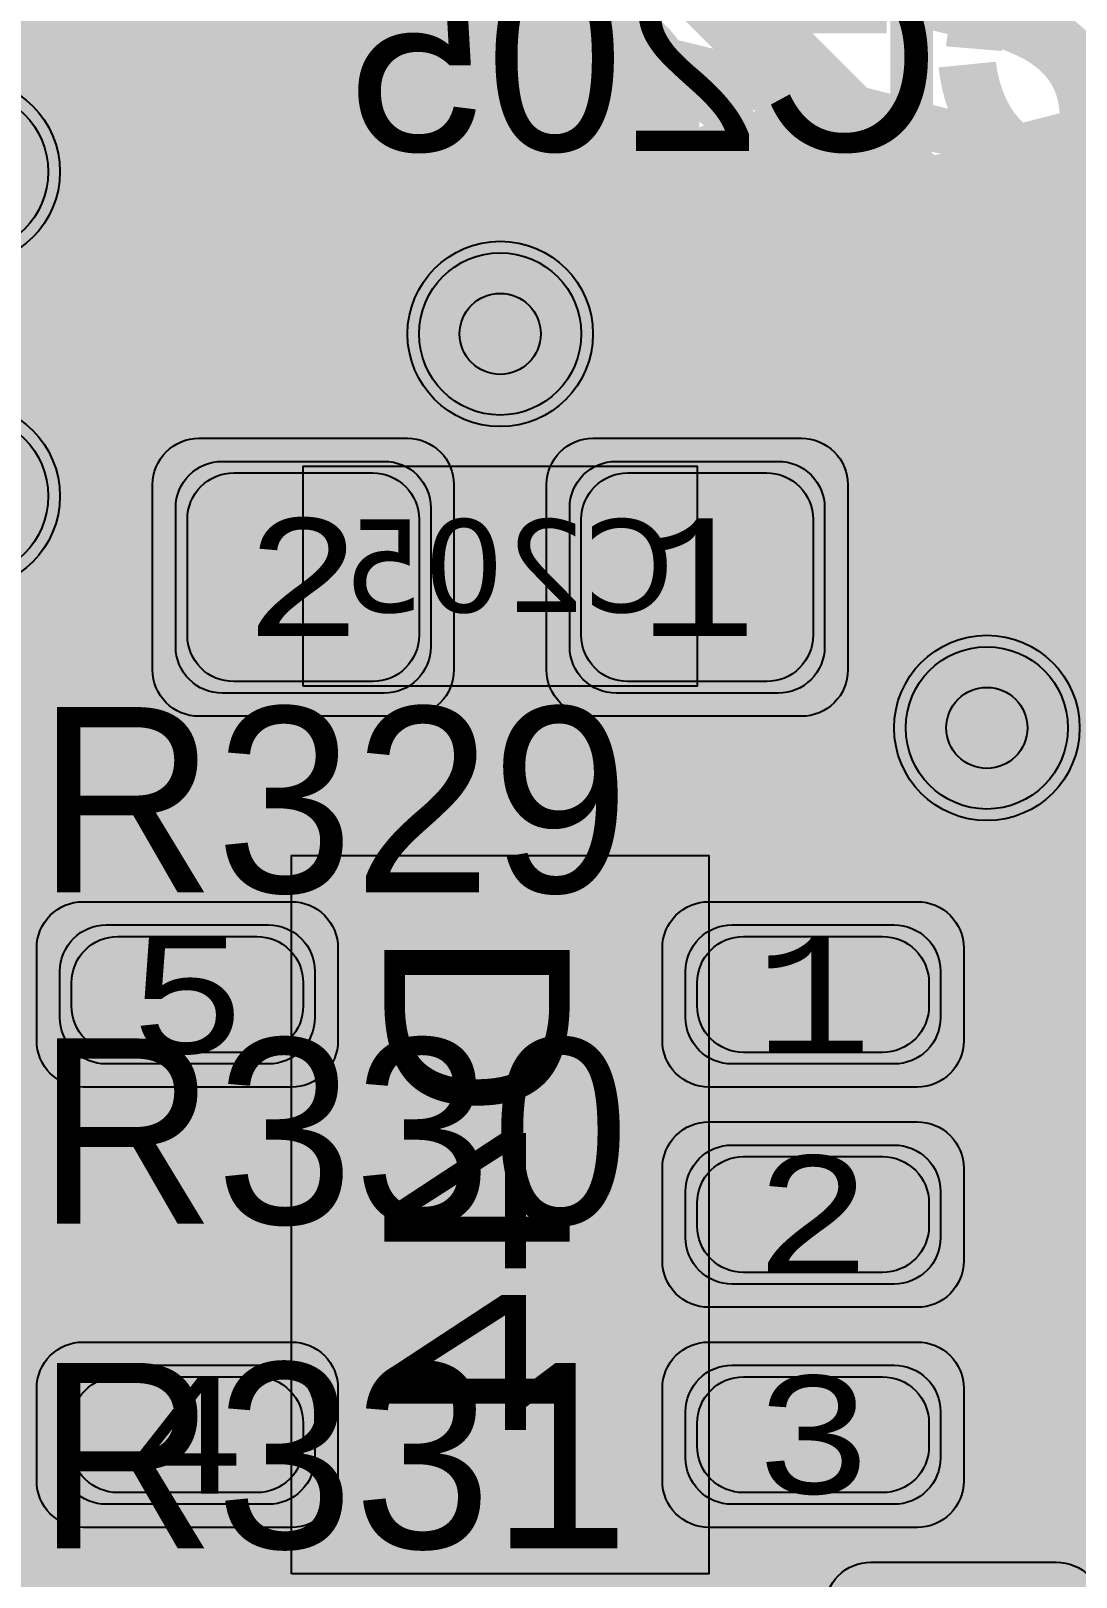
# Model space of a CAD drawing. Extents: x -28 to 199, y -61 to 255.
# Drawn here: x 144.97 to 149.49, y 73.94 to 80.61 of the extents above; entities that cross this region are included whole.
import ezdxf
from ezdxf.enums import TextEntityAlignment as Align

# ---------------------------------------------------------------- set-up
doc = ezdxf.new("R2010")
doc.units = 0
doc.header["$MEASUREMENT"] = 0
for name, color, linetype in [('ASSEMBLY_OUTLINES_BTM', 191, 'CONTINUOUS'), ('ASSEMBLY_PART_NUMBERS_BTM', 191, 'CONTINUOUS'), ('ASSEMBLY_PART_NUMBERS_TOP', 102, 'CONTINUOUS'), ('ASSEMBLY_REF_DES_BTM', 191, 'CONTINUOUS'), ('DRILL_DRAWING', 21, 'CONTINUOUS'), ('GENERATED_SILKSCREEN_BTM', 255, 'CONTINUOUS'), ('GENERATED_SILKSCREEN_TOP', 140, 'CONTINUOUS'), ('PART_PADS_SMD_BTM', 10, 'CONTINUOUS'), ('PIN_NUMBERS_BTM', 8, 'CONTINUOUS'), ('PIN_NUMBERS_TOP', 8, 'CONTINUOUS'), ('PLACEMENT_OUTLINES_BTM', 222, 'CONTINUOUS'), ('PLANE_DATA_LAYER_TOP', 150, 'CONTINUOUS'), ('PLANE_SHAPES_LAYER_2', 230, 'CONTINUOUS'), ('PLANE_SHAPES_LAYER_3', 81, 'CONTINUOUS'), ('PLANE_SHAPES_LAYER_TOP', 150, 'CONTINUOUS'), ('SILKSCREEN_OUTLINES_BTM', 211, 'CONTINUOUS'), ('SILKSCREEN_REF_DES_BTM', 211, 'CONTINUOUS'), ('SILKSCREEN_REF_DES_TOP', 150, 'CONTINUOUS'), ('SOLDERMASK_PADS_BTM', 12, 'CONTINUOUS'), ('SOLDERPASTE_PADS_BTM', 12, 'CONTINUOUS'), ('TRACES_LAYER_3', 81, 'CONTINUOUS'), ('TRACES_LAYER_BOTTOM', 10, 'CONTINUOUS'), ('TRACES_LAYER_TOP', 150, 'CONTINUOUS'), ('VIA_HOLES_LAYER_2', 30, 'CONTINUOUS'), ('VIA_HOLES_LAYER_3', 30, 'CONTINUOUS'), ('VIA_HOLES_LAYER_BOTTOM', 30, 'CONTINUOUS'), ('VIA_HOLES_LAYER_TOP', 30, 'CONTINUOUS'), ('VIA_PADS_LAYER_2', 230, 'CONTINUOUS'), ('VIA_PADS_LAYER_3', 81, 'CONTINUOUS'), ('VIA_PADS_LAYER_BOTTOM', 10, 'CONTINUOUS'), ('VIA_PADS_LAYER_TOP', 150, 'CONTINUOUS')]:
    doc.layers.add(name, color=color, linetype=linetype)
doc.styles.add('COURIER_NEW', font='COUR.TTF')
doc.styles.add('VERDANA', font='verdana.TTF')
doc.styles.add('VERIBEST_GERBER_0', font='txt')

msp = doc.modelspace()

# ---------------------------------------------------------------- hatches: boundary and pattern name
at = {"layer": 'PLANE_DATA_LAYER_TOP'}
h = msp.add_hatch(color=256, dxfattribs=at)
h.paths.add_polyline_path([(153.75, 67.5762, -0.414213562373095), (153.6738, 67.5), (141.3262, 67.5, -0.414213562373095), (141.25, 67.5762), (141.25, 70.799, -0.3297111608099209), (141.303911, 70.871867, 0.1227506347712947), (141.511214, 70.996447), (142.374069, 71.859302, -0.4389961025025721), (142.486156, 71.8546, 1.0875729409838402), (143.8954, 73.263844, -0.2207951541177379), (143.86838, 73.322049), (143.86838, 73.32205, -0.1989099556852985), (143.890698, 73.375931), (147.592449, 77.077682, -0.198913366334503), (147.646331, 77.1), (148.746107, 77.1, -0.1385740107174841), (148.785987, 77.088731, 1.7877343018547374), (148.785987, 78.111269, -0.1385740107174841), (148.746107, 78.1), (147.407661, 78.1, 0.1989122151386036), (147.054108, 77.953553), (144.107082, 75.006527, -0.6681819935815638), (143.977, 75.060408), (143.977, 75.934019, -0.357507136707077), (144.038255, 76.008739, 0.250299112383725), (144.365805, 76.277936, -0.3034419380586541), (144.436215, 76.325), (144.483776, 76.325, 0.1989121882725125), (144.784296, 76.44948), (146.482183, 78.147367, 0.1989121882725038), (146.606663, 78.447887), (146.606663, 79.9238, -0.414213562373095), (146.682863, 80), (153.6738, 80, -0.414213562373095), (153.75, 79.9238)], flags=0)
h.paths.add_polyline_path([(141.75, 69.5, -0.9999999999999999), (144.75, 69.5, -0.9999999999999999)], flags=0)
h.paths.add_polyline_path([(149.3, 75.1, -0.9999999999999999), (150.5, 75.1, -0.9999999999999999)], flags=0)
at = {"layer": 'PLANE_SHAPES_LAYER_2'}
h = msp.add_hatch(color=256, dxfattribs=at)
h.paths.add_polyline_path([(169.5, 129.25), (149.5, 129.25), (142.25, 122), (142.25, 90.5), (147.5, 90.5), (147.5, 80), (154, 80), (154, 69.25), (131.75, 69.25), (131.75, 73.25), (121.25, 73.25), (121.25, 81), (110.5, 81), (110.5, 125.75), (106.5, 125.75), (106.5, 128.75), (93.5, 128.75), (93.5, 120.25), (91.75, 120.25), (91.75, 121.5), (80, 121.5), (80, 118.25), (73.25, 118.25), (73.25, 124.5), (67.5, 124.5), (67.5, 128), (57.75, 128), (57.75, 120.25), (55.25, 120.25), (55.25, 121.5), (47.5, 121.5), (47.5, 119), (35, 119), (35, 134.75), (32.75, 134.75), (32.75, 159.75), (29.25, 159.75), (29.25, 175.25), (22.5, 175.25), (22.5, 195.25), (17.25, 195.25), (17.25, 198), (22.5, 198), (22.5, 216.5), (40.25, 216.5), (40.25, 235.5), (54.5, 235.5), (54.5, 254), (87.25, 254), (87.25, 236.25), (86.25, 236.25), (86.25, 228.75), (81, 228.75), (81, 218.75), (95.25, 218.75), (95.25, 194.5), (87, 194.5), (87, 172), (131.1, 172), (131.1, 208.75), (115.5, 208.75), (115.5, 213.75), (106.75, 213.75), (106.75, 218.75), (110.25, 222.25), (110.25, 226.25), (142.5, 226.25), (142.5, 221.5), (160.5, 221.5), (160.5, 240.75), (169.5, 240.75)])
h.paths.add_polyline_path([(35.5, 149.5), (41.75, 149.5), (41.75, 152), (39.25, 152), (39.25, 154), (37.75, 154), (37.75, 152), (35.5, 152)], flags=16)
h.paths.add_polyline_path([(37.5, 125.75), (37.5, 128.75), (42.75, 128.75), (42.75, 125.75)], flags=16)
h.paths.add_polyline_path([(52, 127.75), (52, 130.75), (54.25, 130.75), (54.25, 127.75)], flags=16)
h.paths.add_polyline_path([(50.75, 219.5), (50.75, 226.5), (71.75, 226.5), (71.75, 219.5)], flags=16)
h.paths.add_polyline_path([(66.5, 150.75), (66.5, 177.5), (72.25, 177.5), (72.25, 150.75)], flags=16)
h.paths.add_polyline_path([(47.25, 185.25), (73, 185.25), (73, 188.25), (70.25, 188.25), (70.25, 191), (47.25, 191)], flags=16)
h.paths.add_polyline_path([(84.5, 208), (84.5, 212.75), (85, 212.75), (85, 208)], flags=16)
h.paths.add_polyline_path([(61.5, 137.25), (87.75, 137.25), (87.75, 140.5), (84.75, 140.5), (84.75, 143), (61.5, 143)], flags=16)
h.paths.add_polyline_path([(88.75, 127), (88.75, 130), (91, 130), (91, 127)], flags=16)
h.paths.add_polyline_path([(85.5, 130.25), (85.5, 132.5), (91, 132.5), (91, 130.25)], flags=16)
h.paths.add_polyline_path([(108.75, 142.25), (135.75, 142.25), (135.75, 145.75), (132.25, 145.75), (132.25, 149), (108.75, 149)], flags=16)
h.paths.add_polyline_path([(114.25, 126.75), (140.75, 126.75), (140.75, 129.75), (137.25, 129.75), (137.25, 133), (114.25, 133)], flags=16)
h.paths.add_polyline_path([(155.25, 180.25), (166.25, 180.25), (166.25, 186.25), (152.25, 186.25), (152.25, 183), (155.25, 183)], flags=16)
at = {"layer": 'PLANE_SHAPES_LAYER_3'}
h = msp.add_hatch(color=256, dxfattribs=at)
h.paths.add_polyline_path([(169.5, 129.25), (149.5, 129.25), (142.25, 122), (142.25, 90.5), (147.5, 90.5), (147.5, 80), (154, 80), (154, 69.25), (131.75, 69.25), (131.75, 73.25), (121.25, 73.25), (121.25, 81), (110.5, 81), (110.5, 125.75), (106.5, 125.75), (106.5, 128.75), (93.5, 128.75), (93.5, 120.25), (91.75, 120.25), (91.75, 121.5), (80, 121.5), (80, 118.25), (73.25, 118.25), (73.25, 124.5), (67.5, 124.5), (67.5, 127.75), (58.25, 127.75), (58.25, 130.25), (88.75, 130.25), (88.75, 127), (91, 127), (91, 132.5), (55, 132.5), (55, 131.25), (52, 131.25), (52, 127.75), (55, 127.75), (55, 127.25), (57.75, 127.25), (57.75, 120.25), (55.25, 120.25), (55.25, 121.5), (47.5, 121.5), (47.5, 119), (35, 119), (35, 134.75), (32.75, 134.75), (32.75, 159.75), (29.25, 159.75), (29.25, 175.25), (22.5, 175.25), (22.5, 195.25), (17.25, 195.25), (17.25, 198), (22.5, 198), (22.5, 216.5), (40.25, 216.5), (40.25, 235.5), (54.5, 235.5), (54.5, 254), (87.25, 254), (87.25, 236.25), (86.25, 236.25), (86.25, 228.75), (81, 228.75), (81, 218.75), (95.25, 218.75), (95.25, 194.5), (87, 194.5), (87, 172), (131.1, 172), (131.1, 208.75), (115.5, 208.75), (115.5, 213.75), (106.75, 213.75), (106.75, 218.75), (110.25, 222.25), (110.25, 226.25), (142.5, 226.25), (142.5, 221.5), (160.5, 221.5), (160.5, 240.75), (169.5, 240.75)])
h.paths.add_polyline_path([(35.5, 149.5), (41.75, 149.5), (41.75, 152), (39.25, 152), (39.25, 154), (37.75, 154), (37.75, 152), (35.5, 152)], flags=16)
h.paths.add_polyline_path([(37.5, 125.75), (37.5, 128.75), (42.75, 128.75), (42.75, 125.75)], flags=16)
h.paths.add_polyline_path([(50.75, 219.5), (50.75, 226.5), (71.75, 226.5), (71.75, 219.5)], flags=16)
h.paths.add_polyline_path([(66.5, 150.75), (66.5, 177.5), (72.25, 177.5), (72.25, 150.75)], flags=16)
h.paths.add_polyline_path([(47.25, 185.25), (73, 185.25), (73, 188.25), (70.25, 188.25), (70.25, 191), (47.25, 191)], flags=16)
h.paths.add_polyline_path([(84.5, 208), (84.5, 212.75), (85, 212.75), (85, 208)], flags=16)
h.paths.add_polyline_path([(61.5, 137.25), (87.75, 137.25), (87.75, 140.5), (84.75, 140.5), (84.75, 143), (61.5, 143)], flags=16)
h.paths.add_polyline_path([(108.75, 142.25), (135.75, 142.25), (135.75, 145.75), (132.25, 145.75), (132.25, 149), (108.75, 149)], flags=16)
h.paths.add_polyline_path([(114.25, 126.75), (140.75, 126.75), (140.75, 129.75), (137.25, 129.75), (137.25, 133), (114.25, 133)], flags=16)
h.paths.add_polyline_path([(155.25, 180.25), (166.25, 180.25), (166.25, 186.25), (152.25, 186.25), (152.25, 183), (155.25, 183)], flags=16)
at = {"layer": 'VIA_HOLES_LAYER_2'}
h = msp.add_hatch(color=256, dxfattribs=at)
edge = h.paths.add_edge_path()
edge.add_arc((147, 79.3), 0.175, 0, 360)
h = msp.add_hatch(color=256, dxfattribs=at)
edge = h.paths.add_edge_path()
edge.add_arc((149.1, 77.6), 0.175, 0, 360)
at = {"layer": 'VIA_HOLES_LAYER_3'}
h = msp.add_hatch(color=256, dxfattribs=at)
edge = h.paths.add_edge_path()
edge.add_arc((147, 79.3), 0.175, 0, 360)
h = msp.add_hatch(color=256, dxfattribs=at)
edge = h.paths.add_edge_path()
edge.add_arc((149.1, 77.6), 0.175, 0, 360)
at = {"layer": 'VIA_HOLES_LAYER_BOTTOM'}
h = msp.add_hatch(color=256, dxfattribs=at)
edge = h.paths.add_edge_path()
edge.add_arc((147, 79.3), 0.175, 0, 360)
h = msp.add_hatch(color=256, dxfattribs=at)
edge = h.paths.add_edge_path()
edge.add_arc((149.1, 77.6), 0.175, 0, 360)
at = {"layer": 'VIA_HOLES_LAYER_TOP'}
h = msp.add_hatch(color=256, dxfattribs=at)
edge = h.paths.add_edge_path()
edge.add_arc((147, 79.3), 0.175, 0, 360)
h = msp.add_hatch(color=256, dxfattribs=at)
edge = h.paths.add_edge_path()
edge.add_arc((149.1, 77.6), 0.175, 0, 360)

# ---------------------------------------------------------------- linework, layer by layer
at = {"layer": 'ASSEMBLY_OUTLINES_BTM'}
msp.add_lwpolyline([(146.15, 77.78), (146.15, 78.73), (147.85, 78.73), (147.85, 77.78)], close=True, dxfattribs=at)
at = {"layer": 'ASSEMBLY_OUTLINES_BTM', "const_width": 0.1}
msp.add_lwpolyline([(146.1, 73.95), (146.1, 77.05), (147.9, 77.05), (147.9, 73.95)], close=True, dxfattribs=at)
at = {"layer": 'GENERATED_SILKSCREEN_BTM', "const_width": 0.15}
for points in [[(146.5264, 80.8604), (146.5264, 80.4756), (146.5256, 80.47), (146.5232, 80.466), (146.52, 80.4636), (146.5144, 80.462), (146.5112, 80.4604), (146.5072, 80.4596), (146.5032, 80.4604), (146.5, 80.4628), (146.3696, 80.5692), (146.1112, 80.5692), (145.9864, 80.4676), (145.9864, 80.21), (146.1112, 80.11), (146.3696, 80.11), (146.5, 80.2156), (146.5056, 80.218), (146.5104, 80.218), (146.516, 80.2148), (146.52, 80.2108), (146.5232, 80.2052), (146.5248, 80.1996), (146.524, 80.1964), (146.5232, 80.194), (146.5216, 80.1916), (146.5192, 80.19), (146.384, 80.0796), (146.3816, 80.078), (146.3784, 80.078), (146.3752, 80.0764), (146.1056, 80.0764), (146.104, 80.0764), (146.1024, 80.0772), (146.1016, 80.0772), (146.1, 80.078), (146.0984, 80.078), (146.0952, 80.0796), (145.96, 80.19), (145.9576, 80.1924), (145.9568, 80.194), (145.9552, 80.1988), (145.9544, 80.202), (145.9544, 80.4756), (145.9552, 80.4788), (145.9568, 80.4836), (145.9568, 80.4852), (145.9584, 80.486), (145.9592, 80.4876), (145.96, 80.4892), (146.0952, 80.598), (146.0992, 80.5996), (146.1024, 80.6004), (146.1056, 80.6012), (146.3752, 80.6012)], [(146.3752, 80.6012), (146.3784, 80.6004), (146.3808, 80.5996), (146.384, 80.598), (146.4928, 80.51), (146.4928, 80.8436)], [(147.176, 80.1492), (147.1256, 80.1092), (146.8672, 80.1092), (146.7424, 80.21), (146.7424, 80.7428), (146.7896, 80.7804), (147.176, 80.1492)], [(147.2488, 80.7428), (147.2488, 80.21), (147.2016, 80.17), (146.8144, 80.8012), (146.8672, 80.8436), (147.1256, 80.8436), (147.2488, 80.7428)], [(146.7104, 80.7508), (146.7104, 80.202), (146.7112, 80.1996), (146.7128, 80.194), (146.7136, 80.1924), (146.716, 80.1892), (146.8504, 80.0796), (146.8536, 80.0788), (146.856, 80.078), (146.8568, 80.0772), (146.8584, 80.0764), (146.8608, 80.0764), (147.1304, 80.0764), (147.1336, 80.0772), (147.1368, 80.078), (147.14, 80.0796), (147.2744, 80.1892), (147.2768, 80.1908), (147.2776, 80.1916), (147.2792, 80.194), (147.2808, 80.1996), (147.2816, 80.202), (147.2816, 80.7508)], [(147.4664, 80.7508), (147.4664, 80.6412), (147.4672, 80.638), (147.4688, 80.6332), (147.4696, 80.6292), (147.472, 80.6276), (148.0048, 80.1948), (148.0048, 80.1092), (147.4824, 80.1092), (147.4768, 80.1076), (147.472, 80.1044), (147.4696, 80.0988), (147.4688, 80.0924), (147.4696, 80.0868), (147.472, 80.0812), (147.4768, 80.078), (147.4824, 80.0764), (148.0216, 80.0764), (148.028, 80.078), (148.032, 80.082), (148.036, 80.086), (148.0376, 80.0924), (148.0376, 80.202), (148.0368, 80.2044), (148.0352, 80.21), (148.0336, 80.2124), (148.0328, 80.214), (148.0304, 80.2156), (147.4984, 80.6492), (147.4984, 80.7428)], [(148.7592, 80.7428), (148.7592, 80.21), (148.636, 80.1092), (148.3776, 80.1092), (148.2456, 80.2156), (148.2424, 80.2172), (148.2384, 80.218), (148.2344, 80.2172), (148.2304, 80.2148), (148.2264, 80.2116), (148.224, 80.2076), (148.2224, 80.2028), (148.2216, 80.198), (148.2232, 80.1932), (148.2264, 80.1892), (148.3616, 80.0796), (148.3648, 80.078), (148.3656, 80.0772), (148.368, 80.0772), (148.3688, 80.0764), (148.3696, 80.0764), (148.372, 80.0764), (148.6416, 80.0764), (148.6448, 80.0772), (148.648, 80.078), (148.6504, 80.0796)], [(148.6504, 80.0796), (148.7848, 80.1892), (148.7888, 80.1916), (148.7896, 80.1948), (148.7912, 80.198), (148.792, 80.202), (148.792, 80.7508)]]:
    msp.add_lwpolyline(points, dxfattribs=at)
for points in [[(147.292098, 78.730005, 1.22306e-05), (147.292089, 78.729995), (146.707911, 78.729995, 1.22306e-05), (146.707902, 78.730005), (147.292098, 78.730005)], [(147.283844, 77.779995), (146.716156, 77.779995, 1.1642e-05), (146.716164, 77.780005), (147.283836, 77.780005, 1.1642e-05), (147.283844, 77.779995)], [(147.900005, 76.806176, 9.7912e-06), (147.899995, 76.806172), (147.899995, 77.049995), (146.100005, 77.049995), (146.100005, 76.806172, 9.7912e-06), (146.099995, 76.806176), (146.099995, 77.05, -0.4142135624), (146.1, 77.050005), (147.9, 77.050005, -0.4142135624), (147.900005, 77.05), (147.900005, 76.806176)], [(146.100005, 74.906172, 9.7912e-06), (146.099995, 74.906176), (146.099995, 76.093824, 9.7912e-06), (146.100005, 76.093828), (146.100005, 74.906172)], [(147.900005, 75.856176, 9.7912e-06), (147.899995, 75.856172), (147.899995, 76.093828, 9.7912e-06), (147.900005, 76.093824), (147.900005, 75.856176)], [(147.900005, 74.906176, 9.7912e-06), (147.899995, 74.906172), (147.899995, 75.143828, 9.7912e-06), (147.900005, 75.143824), (147.900005, 74.906176)], [(147.900005, 73.95, -0.4142135624), (147.9, 73.949995), (146.1, 73.949995, -0.4142135624), (146.099995, 73.95), (146.099995, 74.193824, 9.7912e-06), (146.100005, 74.193828), (146.100005, 73.950005), (147.899995, 73.950005), (147.899995, 74.193828, 9.7912e-06), (147.900005, 74.193824), (147.900005, 73.95)]]:
    msp.add_lwpolyline(points, format="xyb", dxfattribs=at)
at = {"layer": 'GENERATED_SILKSCREEN_TOP', "const_width": 0.15}
for points in [[(145.5068, 81.4104), (145.5068, 80.6424), (145.5084, 80.636), (145.5124, 80.632), (145.5172, 80.6296), (145.5228, 80.6288), (145.5292, 80.6296), (145.5348, 80.632), (145.5388, 80.636), (145.5404, 80.6424), (145.5404, 81.0104)], [(146.2964, 80.964), (146.2964, 80.76), (146.4196, 80.6592), (146.678, 80.6592), (146.8028, 80.76), (146.8028, 80.964), (146.678, 81.0656), (146.4196, 81.0656), (146.2964, 80.964)], [(145.9164, 81.0104), (146.0476, 80.6376), (146.0508, 80.632), (146.0564, 80.6288), (146.0628, 80.628), (146.0676, 80.6296), (146.0724, 80.632), (146.0764, 80.636), (146.0788, 80.6416), (146.0772, 80.648), (145.946, 81.0208)], [(147.5052, 80.6424), (147.506, 80.636), (147.51, 80.632), (147.5156, 80.6296), (147.5212, 80.6288), (147.5268, 80.6296), (147.5316, 80.632), (147.5356, 80.636), (147.5372, 80.6424), (147.5372, 80.8848)], [(147.5052, 80.8848), (147.5052, 80.6424)], [(146.8292, 80.7392), (146.6948, 80.6296), (146.6908, 80.628), (146.69, 80.6272), (146.6884, 80.6272), (146.6868, 80.6264), (146.686, 80.6264), (146.6844, 80.6264), (146.4148, 80.6264), (146.4116, 80.6272), (146.4084, 80.628), (146.4052, 80.6296), (146.2708, 80.7392)], [(145.6744, 77.3724), (145.6768, 77.374), (145.6776, 77.378), (145.68, 77.382), (145.68, 77.386), (145.68, 77.5508), (145.68, 77.5548), (145.6776, 77.5572), (145.6776, 77.5596), (145.6768, 77.5604), (145.676, 77.5612), (145.6744, 77.5628), (145.5384, 77.6732), (145.5344, 77.6748), (145.5312, 77.6756), (145.528, 77.6764), (145.1248, 77.6764), (145.1176, 77.6748), (145.1128, 77.6708), (145.1088, 77.666), (145.1072, 77.6604), (145.1072, 76.8924), (145.1088, 76.886), (145.1128, 76.882), (145.1176, 76.8796), (145.1232, 76.8788), (145.1296, 76.8796), (145.1352, 76.882), (145.1392, 76.886), (145.1408, 76.8924), (145.1408, 77.2604), (145.5168, 77.2604), (145.648, 76.8876), (145.6512, 76.882), (145.6568, 76.8788), (145.6632, 76.878), (145.668, 76.8796), (145.6728, 76.882), (145.6768, 76.886), (145.6792, 76.8916), (145.6776, 76.898), (145.5464, 77.2708), (145.6744, 77.3724)], [(146.0056, 76.8796), (145.8704, 76.9892), (145.8664, 76.9932), (145.8656, 76.998), (145.8664, 77.0036), (145.8696, 77.0092), (145.8736, 77.0132), (145.8784, 77.0164), (145.884, 77.0172), (145.8896, 77.0156), (146.02, 76.9092), (146.2784, 76.9092), (146.4032, 77.01), (146.4032, 77.1588), (146.28, 77.2604), (146.1472, 77.2604), (146.1408, 77.262), (146.1368, 77.2652), (146.1344, 77.2708), (146.1336, 77.2764), (146.1344, 77.282), (146.1368, 77.2868), (146.1408, 77.2908), (146.1472, 77.2924), (146.28, 77.2924), (146.4032, 77.394), (146.4032, 77.5428), (146.2784, 77.6436), (146.02, 77.6436), (145.8896, 77.5372), (145.884, 77.5356), (145.8784, 77.5364), (145.8736, 77.5388), (145.8696, 77.5436), (145.8664, 77.5484), (145.8656, 77.554), (145.8664, 77.5596), (145.8704, 77.5636), (146.0056, 77.6732), (146.008, 77.674), (146.0104, 77.6748), (146.0112, 77.6756), (146.0144, 77.6764), (146.284, 77.6764), (146.288, 77.6756), (146.2896, 77.6748), (146.292, 77.674), (146.2944, 77.6732), (146.4296, 77.5636), (146.432, 77.5596), (146.4328, 77.5564), (146.4344, 77.554), (146.4352, 77.5508), (146.4352, 77.386), (146.4344, 77.3836), (146.4328, 77.378), (146.432, 77.374), (146.4296, 77.3724), (146.312, 77.2764), (146.4296, 77.1804), (146.4304, 77.1788), (146.432, 77.1772), (146.4328, 77.1764), (146.4328, 77.1748), (146.4344, 77.1692), (146.4352, 77.1668), (146.4352, 77.002), (146.4344, 76.998), (146.4328, 76.9948), (146.432, 76.9916), (146.4296, 76.9892), (146.2944, 76.8796), (146.2912, 76.878), (146.2904, 76.8772), (146.288, 76.8772), (146.2872, 76.8764), (146.2864, 76.8764), (146.284, 76.8764), (146.0144, 76.8764), (146.0112, 76.8772), (146.008, 76.878), (146.0056, 76.8796)], [(147.0512, 77.6732), (147.1856, 77.5636), (147.188, 77.5596), (147.1888, 77.5564), (147.1904, 77.554), (147.1912, 77.5508), (147.1912, 77.4412), (147.1904, 77.438), (147.1888, 77.4332), (147.188, 77.4292), (147.1856, 77.4276), (146.6528, 76.9948), (146.6528, 76.9092), (147.1752, 76.9092), (147.1808, 76.9076), (147.1856, 76.9044), (147.188, 76.8988), (147.1888, 76.8924), (147.188, 76.8868), (147.1856, 76.8812), (147.1808, 76.878), (147.1752, 76.8764), (146.636, 76.8764), (146.6296, 76.878), (146.6256, 76.882), (146.6216, 76.886), (146.62, 76.8924), (146.62, 77.002), (146.6208, 77.0044), (146.6224, 77.01), (146.624, 77.0124), (146.6256, 77.014), (146.6272, 77.0156), (147.1592, 77.4492), (147.1592, 77.5428), (147.0344, 77.6436), (146.776, 77.6436), (146.6456, 77.5372), (146.64, 77.5356), (146.6344, 77.5364), (146.6296, 77.5388), (146.6264, 77.5436), (146.6232, 77.5484), (146.6224, 77.554), (146.6224, 77.5572), (146.6232, 77.5596), (146.6272, 77.5636), (146.7616, 77.6732), (146.7648, 77.674), (146.7672, 77.6748), (146.768, 77.6756), (146.7712, 77.6764), (147.0408, 77.6764), (147.044, 77.6756), (147.0448, 77.6756), (147.0456, 77.6748), (147.048, 77.674), (147.0512, 77.6732)], [(147.5176, 76.8796), (147.3832, 76.9892), (147.3792, 76.9932), (147.3784, 76.9956), (147.3784, 76.998), (147.3792, 77.0036), (147.3824, 77.0092), (147.3856, 77.0132), (147.3904, 77.0164), (147.396, 77.0172), (147.4016, 77.0156), (147.532, 76.9092), (147.7904, 76.9092), (147.9152, 77.01), (147.9152, 77.2972), (147.8064, 77.2092), (147.8032, 77.2076), (147.8024, 77.2068), (147.8, 77.206), (147.7968, 77.206), (147.5272, 77.206), (147.524, 77.206), (147.5192, 77.2076), (147.5176, 77.2092), (147.3832, 77.318), (147.3816, 77.3188), (147.38, 77.3204), (147.3784, 77.3228), (147.3768, 77.3284), (147.376, 77.3316), (147.376, 77.5508), (147.3768, 77.5548), (147.3784, 77.558), (147.38, 77.5604), (147.3816, 77.5612), (147.3832, 77.5636), (147.5176, 77.6732), (147.5208, 77.674), (147.5232, 77.6748), (147.524, 77.6756), (147.5272, 77.6764), (147.7968, 77.6764), (147.8, 77.6756), (147.8008, 77.6756), (147.8016, 77.6748), (147.804, 77.674), (147.8072, 77.6732), (147.9416, 77.5636), (147.944, 77.5596), (147.9448, 77.5564), (147.9464, 77.554), (147.9472, 77.5508), (147.9472, 77.002), (147.9464, 76.9996), (147.9448, 76.994), (147.944, 76.9924), (147.9416, 76.9892), (147.8072, 76.8796), (147.8032, 76.878), (147.8024, 76.8772), (147.8008, 76.8772), (147.7992, 76.8764), (147.7984, 76.8764), (147.7968, 76.8764), (147.5272, 76.8764), (147.524, 76.8772), (147.5208, 76.878), (147.5176, 76.8796)], [(145.1408, 77.6436), (145.5232, 77.6436), (145.648, 77.5428), (145.648, 77.394), (145.5232, 77.2924), (145.1408, 77.2924), (145.1408, 77.6436)], [(147.4088, 77.5428), (147.4088, 77.3396), (147.532, 77.238), (147.7904, 77.238), (147.9152, 77.3396), (147.9152, 77.5428), (147.7904, 77.6436), (147.532, 77.6436), (147.4088, 77.5428)], [(145.6744, 75.9424), (145.6768, 75.944), (145.6776, 75.948), (145.68, 75.952), (145.68, 75.956), (145.68, 76.1208), (145.68, 76.1248), (145.6776, 76.1272), (145.6776, 76.1296), (145.6768, 76.1304), (145.676, 76.1312), (145.6744, 76.1328), (145.5384, 76.2432), (145.5344, 76.2448), (145.5312, 76.2456), (145.528, 76.2464), (145.1248, 76.2464), (145.1176, 76.2448), (145.1128, 76.2408), (145.1088, 76.236), (145.1072, 76.2304), (145.1072, 75.4624), (145.1088, 75.456), (145.1128, 75.452), (145.1176, 75.4496), (145.1232, 75.4488), (145.1296, 75.4496), (145.1352, 75.452), (145.1392, 75.456), (145.1408, 75.4624), (145.1408, 75.8304), (145.5168, 75.8304), (145.648, 75.4576), (145.6512, 75.452), (145.6568, 75.4488), (145.6632, 75.448), (145.668, 75.4496), (145.6728, 75.452), (145.6768, 75.456), (145.6792, 75.4616), (145.6776, 75.468), (145.5464, 75.8408), (145.6744, 75.9424)], [(145.1408, 76.2136), (145.5232, 76.2136), (145.648, 76.1128), (145.648, 75.964), (145.5232, 75.8624), (145.1408, 75.8624), (145.1408, 76.2136)], [(146.0056, 75.4496), (145.8704, 75.5592), (145.8664, 75.5632), (145.8656, 75.568), (145.8664, 75.5736), (145.8696, 75.5792), (145.8736, 75.5832), (145.8784, 75.5864), (145.884, 75.5872), (145.8896, 75.5856), (146.02, 75.4792), (146.2784, 75.4792), (146.4032, 75.58), (146.4032, 75.7288), (146.28, 75.8304), (146.1472, 75.8304), (146.1408, 75.832), (146.1368, 75.8352), (146.1344, 75.8408), (146.1336, 75.8464), (146.1344, 75.852), (146.1368, 75.8568), (146.1408, 75.8608), (146.1472, 75.8624), (146.28, 75.8624), (146.4032, 75.964), (146.4032, 76.1128), (146.2784, 76.2136), (146.02, 76.2136), (145.8896, 76.1072), (145.884, 76.1056), (145.8784, 76.1064), (145.8736, 76.1088), (145.8696, 76.1136), (145.8664, 76.1184), (145.8656, 76.124), (145.8664, 76.1296), (145.8704, 76.1336), (146.0056, 76.2432), (146.008, 76.244), (146.0104, 76.2448), (146.0112, 76.2456), (146.0144, 76.2464), (146.284, 76.2464), (146.288, 76.2456), (146.2896, 76.2448), (146.292, 76.244), (146.2944, 76.2432), (146.4296, 76.1336), (146.432, 76.1296), (146.4328, 76.1264), (146.4344, 76.124), (146.4352, 76.1208), (146.4352, 75.956), (146.4344, 75.9536), (146.4328, 75.948), (146.432, 75.944), (146.4296, 75.9424), (146.312, 75.8464), (146.4296, 75.7504), (146.4304, 75.7488), (146.432, 75.7472), (146.4328, 75.7464), (146.4328, 75.7448), (146.4344, 75.7392), (146.4352, 75.7368), (146.4352, 75.572), (146.4344, 75.568), (146.4328, 75.5648), (146.432, 75.5616), (146.4296, 75.5592), (146.2944, 75.4496), (146.2912, 75.448), (146.2904, 75.4472), (146.288, 75.4472), (146.2872, 75.4464), (146.2864, 75.4464), (146.284, 75.4464), (146.0144, 75.4464), (146.0112, 75.4472), (146.008, 75.448), (146.0056, 75.4496)], [(146.7616, 75.4496), (146.6264, 75.5592), (146.6224, 75.5632), (146.6216, 75.568), (146.6224, 75.5736), (146.6256, 75.5792), (146.6296, 75.5832), (146.6344, 75.5864), (146.64, 75.5872), (146.6456, 75.5856), (146.776, 75.4792), (147.0344, 75.4792), (147.1592, 75.58), (147.1592, 75.7288), (147.036, 75.8304), (146.9032, 75.8304), (146.8968, 75.832), (146.8928, 75.8352), (146.8904, 75.8408), (146.8896, 75.8464), (146.8904, 75.852), (146.8928, 75.8568), (146.8968, 75.8608), (146.9032, 75.8624), (147.036, 75.8624), (147.1592, 75.964), (147.1592, 76.1128), (147.0344, 76.2136), (146.776, 76.2136), (146.6456, 76.1072), (146.64, 76.1056), (146.6344, 76.1064), (146.6296, 76.1088), (146.6256, 76.1136), (146.6224, 76.1184), (146.6216, 76.124), (146.6224, 76.1296), (146.6264, 76.1336), (146.7616, 76.2432), (146.764, 76.244), (146.7664, 76.2448), (146.7672, 76.2456), (146.7704, 76.2464), (147.04, 76.2464), (147.044, 76.2456), (147.0456, 76.2448), (147.048, 76.244), (147.0504, 76.2432), (147.1856, 76.1336), (147.188, 76.1296), (147.1888, 76.1264), (147.1904, 76.124), (147.1912, 76.1208), (147.1912, 75.956), (147.1904, 75.9536), (147.1888, 75.948), (147.188, 75.944), (147.1856, 75.9424), (147.068, 75.8464), (147.1856, 75.7504), (147.1864, 75.7488), (147.188, 75.7472), (147.1888, 75.7464), (147.1888, 75.7448), (147.1904, 75.7392), (147.1912, 75.7368), (147.1912, 75.572), (147.1904, 75.568), (147.1888, 75.5648), (147.188, 75.5616), (147.1856, 75.5592), (147.0504, 75.4496), (147.0472, 75.448), (147.0464, 75.4472), (147.044, 75.4472), (147.0432, 75.4464), (147.0424, 75.4464), (147.04, 75.4464), (146.7704, 75.4464), (146.7672, 75.4472), (146.764, 75.448), (146.7616, 75.4496)], [(147.3832, 76.1336), (147.5176, 76.2432), (147.5208, 76.244), (147.5232, 76.2448), (147.524, 76.2456), (147.5272, 76.2464), (147.7968, 76.2464), (147.8, 76.2456), (147.8008, 76.2456), (147.8016, 76.2448), (147.804, 76.244), (147.8072, 76.2432), (147.9416, 76.1336), (147.944, 76.1296), (147.9448, 76.1264), (147.9464, 76.124), (147.9472, 76.1208), (147.9472, 75.572), (147.9464, 75.5696), (147.9448, 75.564), (147.944, 75.5624), (147.9416, 75.5592), (147.8072, 75.4496), (147.804, 75.4488), (147.8024, 75.448), (147.8008, 75.4472), (147.7992, 75.4464), (147.7968, 75.4464), (147.5272, 75.4464), (147.524, 75.4472), (147.5208, 75.448), (147.5176, 75.4496), (147.3832, 75.5592), (147.3816, 75.5608), (147.38, 75.5616), (147.3784, 75.564), (147.3768, 75.5696), (147.376, 75.572), (147.376, 76.1208), (147.3768, 76.124), (147.3784, 76.1264), (147.38, 76.1296), (147.3832, 76.1336)], [(147.4088, 76.1128), (147.4088, 75.58), (147.456, 75.54), (147.8432, 76.1712), (147.7904, 76.2136), (147.532, 76.2136), (147.4088, 76.1128)], [(147.4816, 75.5192), (147.532, 75.4792), (147.7904, 75.4792), (147.9152, 75.58), (147.9152, 76.1128), (147.868, 76.1504), (147.4816, 75.5192)], [(147.4908, 74.0792), (147.4844, 74.0776), (147.4812, 74.0744), (147.4788, 74.0688), (147.478, 74.0624), (147.4788, 74.0568), (147.4812, 74.0512), (147.4844, 74.0472), (147.4908, 74.0464), (147.8028, 74.0464), (147.8084, 74.0472), (147.8132, 74.0512), (147.8156, 74.0568), (147.8164, 74.0624), (147.8156, 74.0688), (147.8132, 74.0744), (147.8084, 74.0776), (147.8028, 74.0792), (147.662, 74.0792), (147.662, 74.8304), (147.6612, 74.836), (147.6588, 74.84), (147.6548, 74.8424), (147.6492, 74.8432), (147.6452, 74.844), (147.6412, 74.844), (147.638, 74.8424), (147.6348, 74.8392), (147.4788, 74.62), (147.4764, 74.6144), (147.4764, 74.6088), (147.4788, 74.604), (147.4828, 74.6), (147.4876, 74.5968), (147.4932, 74.5952), (147.4964, 74.5952), (147.4988, 74.596), (147.5028, 74.6008), (147.6308, 74.78), (147.6308, 74.0792), (147.4908, 74.0792)], [(145.674, 74.5424), (145.6764, 74.544), (145.6772, 74.548), (145.6796, 74.552), (145.6796, 74.556), (145.6796, 74.7208), (145.6796, 74.7248), (145.6772, 74.7272), (145.6772, 74.7296), (145.6764, 74.7304), (145.6756, 74.7312), (145.674, 74.7328), (145.538, 74.8432), (145.534, 74.8448), (145.5308, 74.8456), (145.5276, 74.8464), (145.1244, 74.8464), (145.1172, 74.8448), (145.1124, 74.8408), (145.1084, 74.836), (145.1068, 74.8304), (145.1068, 74.0624), (145.1084, 74.056), (145.1124, 74.052), (145.1172, 74.0496), (145.1228, 74.0488), (145.1292, 74.0496), (145.1348, 74.052), (145.1388, 74.056), (145.1404, 74.0624), (145.1404, 74.4304), (145.5164, 74.4304), (145.6476, 74.0576), (145.6508, 74.052), (145.6564, 74.0488), (145.6628, 74.048), (145.6676, 74.0496), (145.6724, 74.052), (145.6764, 74.056), (145.6788, 74.0616), (145.6772, 74.068), (145.546, 74.4408), (145.674, 74.5424)], [(145.1404, 74.8136), (145.5228, 74.8136), (145.6476, 74.7128), (145.6476, 74.564), (145.5228, 74.4624), (145.1404, 74.4624), (145.1404, 74.8136)], [(146.0052, 74.0496), (145.87, 74.1592), (145.866, 74.1632), (145.8652, 74.168), (145.866, 74.1736), (145.8692, 74.1792), (145.8732, 74.1832), (145.878, 74.1864), (145.8836, 74.1872), (145.8892, 74.1856), (146.0196, 74.0792), (146.278, 74.0792), (146.4028, 74.18), (146.4028, 74.3288), (146.2796, 74.4304), (146.1468, 74.4304), (146.1404, 74.432), (146.1364, 74.4352), (146.134, 74.4408), (146.1332, 74.4464), (146.134, 74.452), (146.1364, 74.4568), (146.1404, 74.4608), (146.1468, 74.4624), (146.2796, 74.4624), (146.4028, 74.564), (146.4028, 74.7128), (146.278, 74.8136), (146.0196, 74.8136), (145.8892, 74.7072), (145.8836, 74.7056), (145.878, 74.7064), (145.8732, 74.7088), (145.8692, 74.7136), (145.866, 74.7184), (145.8652, 74.724), (145.866, 74.7296), (145.87, 74.7336), (146.0052, 74.8432), (146.0076, 74.844), (146.01, 74.8448), (146.0108, 74.8456), (146.014, 74.8464), (146.2836, 74.8464), (146.2876, 74.8456), (146.2892, 74.8448), (146.2916, 74.844), (146.294, 74.8432), (146.4292, 74.7336), (146.4316, 74.7296), (146.4324, 74.7264), (146.434, 74.724), (146.4348, 74.7208), (146.4348, 74.556), (146.434, 74.5536), (146.4324, 74.548), (146.4316, 74.544), (146.4292, 74.5424), (146.3116, 74.4464), (146.4292, 74.3504), (146.43, 74.3488), (146.4316, 74.3472), (146.4324, 74.3464), (146.4324, 74.3448), (146.434, 74.3392), (146.4348, 74.3368), (146.4348, 74.172), (146.434, 74.168), (146.4324, 74.1648), (146.4316, 74.1616), (146.4292, 74.1592), (146.294, 74.0496), (146.2908, 74.048), (146.29, 74.0472), (146.2876, 74.0472), (146.2868, 74.0464), (146.286, 74.0464), (146.2836, 74.0464), (146.014, 74.0464), (146.0108, 74.0472), (146.0076, 74.048), (146.0052, 74.0496)], [(146.7612, 74.0496), (146.626, 74.1592), (146.622, 74.1632), (146.6212, 74.168), (146.622, 74.1736), (146.6252, 74.1792), (146.6292, 74.1832), (146.634, 74.1864), (146.6396, 74.1872), (146.6452, 74.1856), (146.7756, 74.0792), (147.034, 74.0792), (147.1588, 74.18), (147.1588, 74.3288), (147.0356, 74.4304), (146.9028, 74.4304), (146.8964, 74.432), (146.8924, 74.4352), (146.89, 74.4408), (146.8892, 74.4464), (146.89, 74.452), (146.8924, 74.4568), (146.8964, 74.4608), (146.9028, 74.4624), (147.0356, 74.4624), (147.1588, 74.564), (147.1588, 74.7128), (147.034, 74.8136), (146.7756, 74.8136), (146.6452, 74.7072), (146.6396, 74.7056), (146.634, 74.7064), (146.6292, 74.7088), (146.6252, 74.7136), (146.622, 74.7184), (146.6212, 74.724), (146.622, 74.7296), (146.626, 74.7336), (146.7612, 74.8432), (146.7636, 74.844), (146.766, 74.8448), (146.7668, 74.8456), (146.77, 74.8464), (147.0396, 74.8464), (147.0436, 74.8456), (147.0452, 74.8448), (147.0476, 74.844), (147.05, 74.8432), (147.1852, 74.7336), (147.1876, 74.7296), (147.1884, 74.7264), (147.19, 74.724), (147.1908, 74.7208), (147.1908, 74.556), (147.19, 74.5536), (147.1884, 74.548), (147.1876, 74.544), (147.1852, 74.5424), (147.0676, 74.4464), (147.1852, 74.3504), (147.186, 74.3488), (147.1876, 74.3472), (147.1884, 74.3464), (147.1884, 74.3448), (147.19, 74.3392), (147.1908, 74.3368), (147.1908, 74.172), (147.19, 74.168), (147.1884, 74.1648), (147.1876, 74.1616), (147.1852, 74.1592), (147.05, 74.0496), (147.0468, 74.048), (147.046, 74.0472), (147.0436, 74.0472), (147.0428, 74.0464), (147.042, 74.0464), (147.0396, 74.0464), (146.77, 74.0464), (146.7668, 74.0472), (146.7636, 74.048), (146.7612, 74.0496)]]:
    msp.add_lwpolyline(points, dxfattribs=at)
at = {"layer": 'PART_PADS_SMD_BTM'}
for points in [[(146.7, 77.95, -0.4142135624), (146.5, 77.75), (145.8, 77.75, -0.4142135624), (145.6, 77.95), (145.6, 78.55, -0.4142135624), (145.8, 78.75), (146.5, 78.75, -0.4142135624), (146.7, 78.55)], [(148.4, 77.95, -0.4142135624), (148.2, 77.75), (147.5, 77.75, -0.4142135624), (147.3, 77.95), (147.3, 78.55, -0.4142135624), (147.5, 78.75), (148.2, 78.75, -0.4142135624), (148.4, 78.55)], [(146.2, 76.35, -0.4142135624), (146, 76.15), (145.3, 76.15, -0.4142135624), (145.1, 76.35), (145.1, 76.55, -0.4142135624), (145.3, 76.75), (146, 76.75, -0.4142135624), (146.2, 76.55)], [(148.9, 76.35, -0.4142135624), (148.7, 76.15), (148, 76.15, -0.4142135624), (147.8, 76.35), (147.8, 76.55, -0.4142135624), (148, 76.75), (148.7, 76.75, -0.4142135624), (148.9, 76.55)], [(148.9, 75.4, -0.4142135624), (148.7, 75.2), (148, 75.2, -0.4142135624), (147.8, 75.4), (147.8, 75.6, -0.4142135624), (148, 75.8), (148.7, 75.8, -0.4142135624), (148.9, 75.6)], [(146.2, 74.45, -0.4142135624), (146, 74.25), (145.3, 74.25, -0.4142135624), (145.1, 74.45), (145.1, 74.65, -0.4142135624), (145.3, 74.85), (146, 74.85, -0.4142135624), (146.2, 74.65)], [(148.9, 74.45, -0.4142135624), (148.7, 74.25), (148, 74.25, -0.4142135624), (147.8, 74.45), (147.8, 74.65, -0.4142135624), (148, 74.85), (148.7, 74.85, -0.4142135624), (148.9, 74.65)]]:
    msp.add_lwpolyline(points, format="xyb", close=True, dxfattribs=at)
at = {"layer": 'PLACEMENT_OUTLINES_BTM'}
for points in [[(146.15, 77.78), (146.15, 78.73), (147.85, 78.73), (147.85, 77.78)], [(146.1, 73.95), (146.1, 77.05), (147.9, 77.05), (147.9, 73.95)]]:
    msp.add_lwpolyline(points, close=True, dxfattribs=at)
at = {"layer": 'PLANE_SHAPES_LAYER_TOP'}
msp.add_solid([(141.25, 67.5), (153.75, 67.5), (141.25, 80), (153.75, 80)], dxfattribs=at)
at = {"layer": 'SILKSCREEN_OUTLINES_BTM'}
for points in [[(146.15, 77.78), (146.15, 78.73), (147.85, 78.73), (147.85, 77.78)], [(146.1, 73.95), (146.1, 77.05), (147.9, 77.05), (147.9, 73.95)]]:
    msp.add_lwpolyline(points, close=True, dxfattribs=at)
at = {"layer": 'SOLDERMASK_PADS_BTM'}
for points in [[(146.8, 77.85, -0.4142135624), (146.6, 77.65), (145.7, 77.65, -0.4142135624), (145.5, 77.85), (145.5, 78.65, -0.4142135624), (145.7, 78.85), (146.6, 78.85, -0.4142135624), (146.8, 78.65)], [(148.5, 77.85, -0.4142135624), (148.3, 77.65), (147.4, 77.65, -0.4142135624), (147.2, 77.85), (147.2, 78.65, -0.4142135624), (147.4, 78.85), (148.3, 78.85, -0.4142135624), (148.5, 78.65)], [(146.3, 76.25, -0.4142135624), (146.1, 76.05), (145.2, 76.05, -0.4142135624), (145, 76.25), (145, 76.65, -0.4142135624), (145.2, 76.85), (146.1, 76.85, -0.4142135624), (146.3, 76.65)], [(149, 76.25, -0.4142135624), (148.8, 76.05), (147.9, 76.05, -0.4142135624), (147.7, 76.25), (147.7, 76.65, -0.4142135624), (147.9, 76.85), (148.8, 76.85, -0.4142135624), (149, 76.65)], [(149, 75.3, -0.4142135624), (148.8, 75.1), (147.9, 75.1, -0.4142135624), (147.7, 75.3), (147.7, 75.7, -0.4142135624), (147.9, 75.9), (148.8, 75.9, -0.4142135624), (149, 75.7)], [(146.3, 74.35, -0.4142135624), (146.1, 74.15), (145.2, 74.15, -0.4142135624), (145, 74.35), (145, 74.75, -0.4142135624), (145.2, 74.95), (146.1, 74.95, -0.4142135624), (146.3, 74.75)], [(149, 74.35, -0.4142135624), (148.8, 74.15), (147.9, 74.15, -0.4142135624), (147.7, 74.35), (147.7, 74.75, -0.4142135624), (147.9, 74.95), (148.8, 74.95, -0.4142135624), (149, 74.75)], [(149.4, 74, -0.4142135624), (149.6, 73.8), (149.6, 72.9, -0.4142135624), (149.4, 72.7), (148.6, 72.7, -0.4142135624), (148.4, 72.9), (148.4, 73.8, -0.4142135624), (148.6, 74)]]:
    msp.add_lwpolyline(points, format="xyb", close=True, dxfattribs=at)
at = {"layer": 'SOLDERPASTE_PADS_BTM'}
for points in [[(146.65, 78, -0.4142135624), (146.45, 77.8), (145.85, 77.8, -0.4142135624), (145.65, 78), (145.65, 78.5, -0.4142135624), (145.85, 78.7), (146.45, 78.7, -0.4142135624), (146.65, 78.5)], [(148.35, 78, -0.4142135624), (148.15, 77.8), (147.55, 77.8, -0.4142135624), (147.35, 78), (147.35, 78.5, -0.4142135624), (147.55, 78.7), (148.15, 78.7, -0.4142135624), (148.35, 78.5)], [(146.15, 76.4, -0.4142135624), (145.95, 76.2), (145.35, 76.2, -0.4142135624), (145.15, 76.4), (145.15, 76.5, -0.4142135624), (145.35, 76.7), (145.95, 76.7, -0.4142135624), (146.15, 76.5)], [(148.85, 76.4, -0.4142135624), (148.65, 76.2), (148.05, 76.2, -0.4142135624), (147.85, 76.4), (147.85, 76.5, -0.4142135624), (148.05, 76.7), (148.65, 76.7, -0.4142135624), (148.85, 76.5)], [(148.85, 75.45, -0.4142135624), (148.65, 75.25), (148.05, 75.25, -0.4142135624), (147.85, 75.45), (147.85, 75.55, -0.4142135624), (148.05, 75.75), (148.65, 75.75, -0.4142135624), (148.85, 75.55)], [(146.15, 74.5, -0.4142135624), (145.95, 74.3), (145.35, 74.3, -0.4142135624), (145.15, 74.5), (145.15, 74.6, -0.4142135624), (145.35, 74.8), (145.95, 74.8, -0.4142135624), (146.15, 74.6)], [(148.85, 74.5, -0.4142135624), (148.65, 74.3), (148.05, 74.3, -0.4142135624), (147.85, 74.5), (147.85, 74.6, -0.4142135624), (148.05, 74.8), (148.65, 74.8, -0.4142135624), (148.85, 74.6)]]:
    msp.add_lwpolyline(points, format="xyb", close=True, dxfattribs=at)
at = {"layer": 'TRACES_LAYER_3', "const_width": 0.5}
msp.add_lwpolyline([(132.3, 83), (132.3, 77.068448), (135.475438, 73.89301), (148.01601, 73.89301), (149.223, 75.1), (149.9, 75.1)], dxfattribs=at)
at = {"layer": 'TRACES_LAYER_BOTTOM'}
for points, const_width in [([(151.85, 76.5), (151.372167, 76.5), (151.372167, 77.325), (146.204785, 82.492382), (146.204785, 91.474285), (140.882213, 96.796857), (140.882213, 118.741279), (137.753265, 121.870227), (128.688428, 121.870227), (127.75, 122.808655), (127.75, 123.9)], 0.35), ([(149.1, 77.6), (149.1, 78.47042), (145.6, 81.97042), (145.6, 90.7), (145, 91.3)], 0.254), ([(142.75, 82.55), (142.75, 81.397677), (143.231054, 80.916623), (144.827714, 80.916623), (146.15, 79.594337), (146.15, 78.25)], 0.35), ([(147.85, 78.25), (147.8, 78.25), (147, 79.05), (147, 79.3)], 0.35), ([(145.65, 76.45), (145.65, 77.136261), (146.15, 77.636261), (146.15, 78.25)], 0.35), ([(150.15, 76.5), (149.323, 76.5), (149.273, 76.45), (148.35, 76.45)], 0.35), ([(147.6, 72.75), (147.6, 73.575), (147.180668, 73.994332), (147.180668, 76.11562), (147.515048, 76.45), (148.35, 76.45)], 0.35), ([(148.35, 75.5), (149.5417, 75.5), (149.9, 75.1417), (149.9, 75.1)], 0.35), ([(145.65, 74.55), (144.777, 74.55), (144.677, 74.65), (144, 74.65)], 0.35), ([(145.65, 74.55), (145.65, 73.875), (145.9, 73.625), (145.9, 72.75)], 0.35), ([(148.35, 74.55), (148.35, 74.05), (149, 73.4), (149, 73.35)], 0.35)]:
    msp.add_lwpolyline(points, dxfattribs=dict(at, const_width=const_width))
at = {"layer": 'TRACES_LAYER_TOP'}
for points, const_width in [([(143.6, 89), (144.427, 89), (144.924582, 88.502418), (144.929955, 88.502418), (146.181663, 87.25071), (146.181663, 78.447887), (144.483776, 76.75), (143.6, 76.75)], 0.35), ([(143.6, 87.5), (144.593763, 87.5), (145.665193, 86.42857), (145.665193, 79.565193), (144.7, 78.6)], 0.254), ([(144.7, 80), (145.227, 80.527), (145.227, 85.308443), (144.535443, 86), (143.6, 86)], 0.254), ([(149.1, 77.6), (147.407661, 77.6), (143.311661, 73.504), (142.834129, 73.504), (142.246, 72.915871), (142.246, 72.438339), (141.157661, 71.35), (138.45, 71.35), (137.499811, 70.399811), (133.161448, 70.399811), (124.561259, 79), (122, 79)], 0.5)]:
    msp.add_lwpolyline(points, dxfattribs=dict(at, const_width=const_width))
at = {"layer": 'VIA_HOLES_LAYER_2'}
for centre in [(147, 79.3), (149.1, 77.6)]:
    msp.add_circle(centre, 0.175, dxfattribs=at)
at = {"layer": 'VIA_HOLES_LAYER_3'}
for centre in [(147, 79.3), (149.1, 77.6)]:
    msp.add_circle(centre, 0.175, dxfattribs=at)
at = {"layer": 'VIA_HOLES_LAYER_BOTTOM'}
for centre in [(147, 79.3), (149.1, 77.6)]:
    msp.add_circle(centre, 0.175, dxfattribs=at)
at = {"layer": 'VIA_HOLES_LAYER_TOP'}
for centre in [(147, 79.3), (149.1, 77.6)]:
    msp.add_circle(centre, 0.175, dxfattribs=at)
at = {"layer": 'VIA_PADS_LAYER_2'}
for centre in [(144.7, 80), (147, 79.3), (144.7, 78.6), (149.1, 77.6)]:
    msp.add_circle(centre, 0.4, dxfattribs=at)
at = {"layer": 'VIA_PADS_LAYER_3'}
for centre in [(144.7, 80), (147, 79.3), (144.7, 78.6), (149.1, 77.6)]:
    msp.add_circle(centre, 0.4, dxfattribs=at)
at = {"layer": 'VIA_PADS_LAYER_BOTTOM'}
for centre in [(144.7, 80), (147, 79.3), (144.7, 78.6), (149.1, 77.6)]:
    msp.add_circle(centre, 0.35, dxfattribs=at)
at = {"layer": 'VIA_PADS_LAYER_TOP'}
for centre in [(144.7, 80), (147, 79.3), (144.7, 78.6), (149.1, 77.6)]:
    msp.add_circle(centre, 0.35, dxfattribs=at)

# ---------------------------------------------------------------- texts
at = {"layer": 'ASSEMBLY_PART_NUMBERS_BTM', "style": 'VERIBEST_GERBER_0', "text_generation_flag": 2}
for s, p in [('CRCW2512100KJNEG', (149.21, 87.25)), ('ERJ-3EKF10R0V', (146.29, 87.25)), ('LMH6642MF/NOPB', (149.54, 75.5))]:
    msp.add_text(s, height=2.032, rotation=90, dxfattribs=at).set_placement(p, align=Align.TOP_LEFT)
for s, p in [('GRM188R71H123KA01D', (147, 75.71)), ('CL10C010BB8NNNC', (146.75, 75.29)), ('ERJ-3EKF2000V', (151, 73.96))]:
    msp.add_text(s, height=2.032, dxfattribs=at).set_placement(p, align=Align.TOP_LEFT)
at = {"layer": 'ASSEMBLY_PART_NUMBERS_TOP', "style": 'VERIBEST_GERBER_0'}
for s, p in [('ACS724KMATR-65AB-T', (146.190002, 100)), ('CRCW2512100KJNEG', (149.21, 87.25))]:
    msp.add_text(s, height=2.032, rotation=270, dxfattribs=at).set_placement(p, align=Align.TOP_LEFT)
for s, p in [('ERJ-3GEY0R00V', (142.75, 81.96)), ('CL10B104KB8SFNC', (130, 81.71)), ('ERJ-3EKF1022V', (142.75, 81.04)), ('ERJ-3EKF2052V', (130, 80.21)), ('ERJ-3EKF1022V', (142.75, 79.29)), ('ERJ-3GEY0R00V', (142.75, 78.96)), ('ERJ-3EKF2052V', (130, 78.71)), ('ERJ-3EKF1022V', (142.75, 77.46)), ('CL10B104KB8SFNC', (130, 77.21))]:
    msp.add_text(s, height=2.032, dxfattribs=at).set_placement(p, align=Align.TOP_LEFT)
at = {"layer": 'ASSEMBLY_REF_DES_BTM', "style": 'VERDANA', "text_generation_flag": 2}
msp.add_text('C205', height=0.4, dxfattribs=at).set_placement((147.75, 78.5), align=Align.TOP_LEFT)
msp.add_text('D44', height=0.8, rotation=90, dxfattribs=at).set_placement((146.5, 76.75), align=Align.TOP_LEFT)
at = {"layer": 'DRILL_DRAWING', "style": 'VERIBEST_GERBER_0'}
for p in [(144.7, 80), (147, 79.3), (144.7, 78.6), (149.1, 77.6), (149.9, 75.1)]:
    msp.add_text('A', height=2, dxfattribs=at).set_placement(p, align=Align.MIDDLE_CENTER)
at = {"layer": 'PIN_NUMBERS_BTM', "style": 'COURIER_NEW'}
for s, p in [('2', (146.15, 78.25)), ('1', (147.85, 78.25)), ('5', (145.65, 76.45)), ('1', (148.35, 76.45)), ('2', (148.35, 75.5)), ('4', (145.65, 74.55)), ('3', (148.35, 74.55))]:
    msp.add_text(s, height=0.508, dxfattribs=at).set_placement(p, align=Align.MIDDLE_CENTER)
at = {"layer": 'PIN_NUMBERS_TOP', "style": 'COURIER_NEW'}
for s, p in [('2', (146.15, 78.25)), ('1', (147.85, 78.25)), ('5', (145.65, 76.45)), ('1', (148.35, 76.45)), ('2', (148.35, 75.5)), ('4', (145.65, 74.55)), ('3', (148.35, 74.55))]:
    msp.add_text(s, height=0.508, dxfattribs=at).set_placement(p, align=Align.MIDDLE_CENTER)
at = {"layer": 'SILKSCREEN_REF_DES_BTM', "style": 'VERIBEST_GERBER_0', "text_generation_flag": 2}
msp.add_text('C205', height=0.8, dxfattribs=at).set_placement((148.9, 80.89), align=Align.TOP_LEFT)
at = {"layer": 'SILKSCREEN_REF_DES_TOP', "style": 'VERIBEST_GERBER_0'}
for s, p in [('R329', (145, 77.69)), ('R330', (145, 76.26)), ('R331', (145, 74.86))]:
    msp.add_text(s, height=0.8, dxfattribs=at).set_placement(p, align=Align.TOP_LEFT)

doc.saveas('drawing.dxf')
